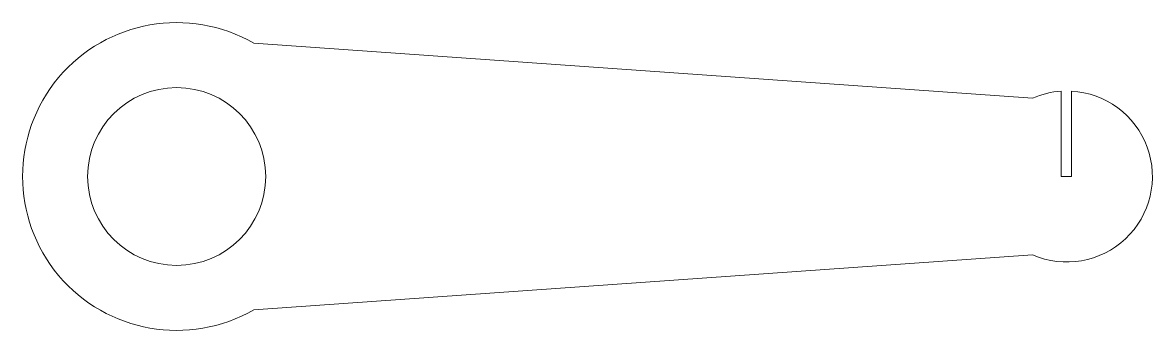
# Model space of a CAD drawing. Header units: millimetres. Extents: x -22 to 142, y -22 to 22.
import ezdxf

# ---------------------------------------------------------------- set-up
doc = ezdxf.new("R2010")
doc.units = ezdxf.units.MM

msp = doc.modelspace()

# ---------------------------------------------------------------- linework, layer by layer
at = {"color": 7, "linetype": 'Continuous', "lineweight": 15}
for p, q in [((11.26, 19.48), (125.01, 11.46)), ((129.17, 12.47), (129.17, 0)), ((130.67, 0), (130.67, 12.48)), ((129.17, 0), (130.67, 0)), ((125.01, -11.46), (11.26, -19.48))]:
    msp.add_line(p, q, dxfattribs=at)
msp.add_circle((0, 0), 13, dxfattribs=at)
for centre, radius, start, end in [((0, 0), 22.5, 59.9575, 300.0425), ((130, 0), 12.5, 246.4832, 86.9288), ((130, 0), 12.5, 93.8086, 113.5168)]:
    msp.add_arc(centre, radius, start, end, dxfattribs=at)

doc.saveas('drawing.dxf')
